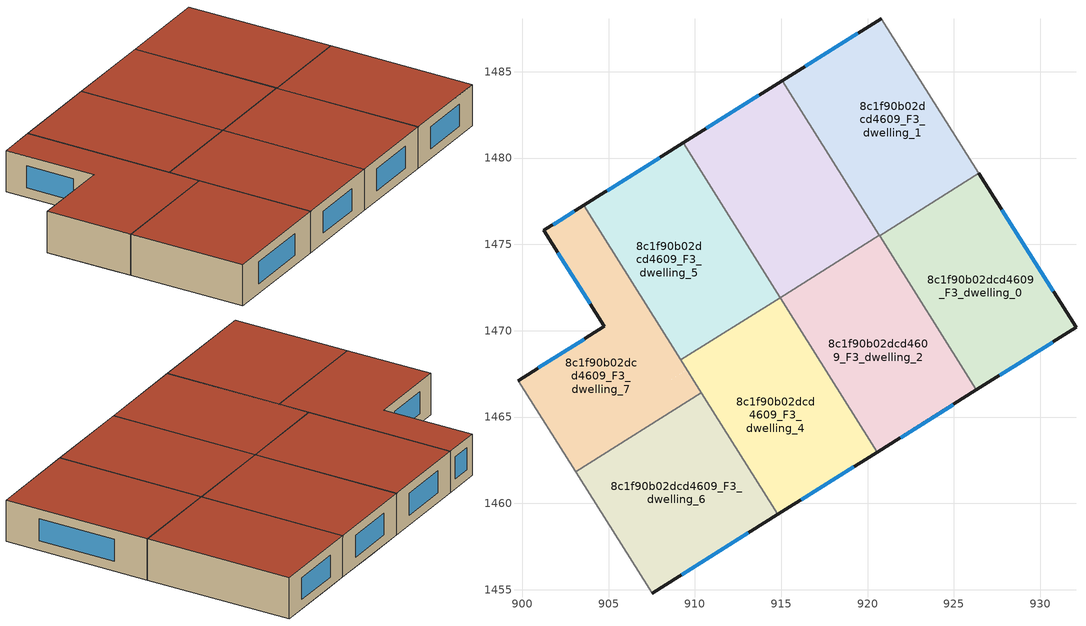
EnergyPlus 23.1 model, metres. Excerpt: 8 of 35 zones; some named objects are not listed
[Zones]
8c1f90b02dcd4609_F3_dwelling_0
 floor to 8c1f90b02dcd4609_F2_dwelling_3 (EU_floor_Construction): 926.78,1478.57 932.07,1470.19 926.3,1466.57 921.03,1474.96 z9
 floor to 8c1f90b02dcd4609_F2_dwelling_8 (EU_floor_Construction): 926.43,1479.11 926.78,1478.57 922.45,1475.84 922.1,1476.39 z9
 floor to 8c1f90b02dcd4609_F2_dwelling_7 (EU_floor_Construction): 922.1,1476.39 922.45,1475.84 921.03,1474.96 920.69,1475.5 z9
 wall outside (EU_wall_Construction): 926.3,1466.57 932.07,1470.19 926.43,1479.11 z9:12
 wall to 8c1f90b02dcd4609_F3_dwelling_1 (EU_wall_Construction): 926.43,1479.11 920.69,1475.5 z9:12
 wall to 8c1f90b02dcd4609_F3_dwelling_2 (EU_wall_Construction): 920.69,1475.5 926.3,1466.57 z9:12
 window (EU_Window_Construction): 930.75,1472.28 927.76,1477.02 / 927.66,1467.42 930.72,1469.34 z9.7:11.3
 roof outside (EU_roof_Construction): 932.07,1470.19 926.43,1479.11 920.69,1475.5 926.3,1466.57 z12
8c1f90b02dcd4609_F3_dwelling_1
 floor to 8c1f90b02dcd4609_F2_dwelling_8 (EU_floor_Construction): 920.78,1488.07 926.43,1479.11 922.1,1476.39 916.47,1485.37 z9
 floor adiabatic (EU_floor_Construction): 916.47,1485.37 922.1,1476.39 920.69,1475.5 915.05,1484.48 z9
 wall outside (EU_wall_Construction): 920.78,1488.07 915.05,1484.48 z9:12
 wall adiabatic (EU_wall_Construction): 926.43,1479.11 920.78,1488.07 z9:12
 wall to 8c1f90b02dcd4609_F3_dwelling_3 (EU_wall_Construction): 915.05,1484.48 920.68,1475.52 z9:12
 wall to 8c1f90b02dcd4609_F3_dwelling_2 (EU_wall_Construction): 920.68,1475.52 920.69,1475.5 z9:12
 window (EU_Window_Construction): 919.43,1487.23 916.4,1485.32 z9.7:11.3
 roof outside (EU_roof_Construction): 926.43,1479.11 920.78,1488.07 915.05,1484.48 920.69,1475.5 z12
8c1f90b02dcd4609_F3_dwelling_2
 floor to 8c1f90b02dcd4609_F2_dwelling_2 (EU_floor_Construction): 920.66,1474.72 925.92,1466.33 920.55,1462.96 915.29,1471.35 z9
 floor to 8c1f90b02dcd4609_F2_dwelling_3 (EU_floor_Construction): 921.03,1474.96 926.3,1466.57 926.28,1466.55 925.92,1466.33 920.66,1474.72 z9
 floor to 8c1f90b02dcd4609_F2_dwelling_6 (EU_floor_Construction): 917.77,1473.7 918.12,1473.13 915.29,1471.35 914.93,1471.92 z9
 floor to 8c1f90b02dcd4609_F2_dwelling_7 (EU_floor_Construction): 920.68,1475.52 921.03,1474.96 918.12,1473.13 917.77,1473.7 z9
 wall outside (EU_wall_Construction): 920.55,1462.96 926.3,1466.57 z9:12
 wall to 8c1f90b02dcd4609_F3_dwelling_3 (EU_wall_Construction): 920.68,1475.52 914.93,1471.92 z9:12
 wall to 8c1f90b02dcd4609_F3_dwelling_4 (EU_wall_Construction): 914.93,1471.92 920.55,1462.96 z9:12
 window (EU_Window_Construction): 921.9,1463.81 924.95,1465.72 z9.7:11.3
 roof outside (EU_roof_Construction): 926.3,1466.57 920.68,1475.52 914.93,1471.92 920.55,1462.96 z12
8c1f90b02dcd4609_F3_dwelling_3
 floor to 8c1f90b02dcd4609_F2_dwelling_7 (EU_floor_Construction): 915.05,1484.48 920.68,1475.52 917.77,1473.7 912.14,1482.65 z9
 floor to 8c1f90b02dcd4609_F2_dwelling_6 (EU_floor_Construction): 912.14,1482.65 917.77,1473.7 914.93,1471.92 909.31,1480.87 z9
 wall outside (EU_wall_Construction): 915.05,1484.48 909.31,1480.87 z9:12
 wall to 8c1f90b02dcd4609_F3_dwelling_5 (EU_wall_Construction): 909.31,1480.87 914.93,1471.92 z9:12
 window (EU_Window_Construction): 913.7,1483.63 910.66,1481.72 z9.7:11.3
 roof outside (EU_roof_Construction): 920.68,1475.52 915.05,1484.48 909.31,1480.87 914.93,1471.92 z12
8c1f90b02dcd4609_F3_dwelling_4
 floor to 8c1f90b02dcd4609_F2_dwelling_1 (EU_floor_Construction): 914.52,1470.87 919.79,1462.48 914.81,1459.35 909.54,1467.74 z9
 floor to 8c1f90b02dcd4609_F2_dwelling_2 (EU_floor_Construction): 915.29,1471.35 920.55,1462.96 919.79,1462.48 914.52,1470.87 z9
 floor to 8c1f90b02dcd4609_F2_dwelling_5 (EU_floor_Construction): 913.44,1470.98 913.8,1470.42 909.54,1467.74 909.18,1468.31 z9
 floor to 8c1f90b02dcd4609_F2_dwelling_6 (EU_floor_Construction): 914.93,1471.92 915.29,1471.35 913.8,1470.42 913.44,1470.98 z9
 wall outside (EU_wall_Construction): 914.81,1459.35 920.55,1462.96 z9:12
 wall to 8c1f90b02dcd4609_F3_dwelling_5 (EU_wall_Construction): 914.93,1471.92 909.18,1468.31 z9:12
 wall to 8c1f90b02dcd4609_F3_dwelling_6 (EU_wall_Construction): 910.37,1466.42 914.81,1459.35 z9:12
 wall to 8c1f90b02dcd4609_F3_dwelling_7 (EU_wall_Construction): 909.19,1468.31 910.37,1466.42 z9:12
 window (EU_Window_Construction): 916.16,1460.2 919.21,1462.11 z9.7:11.3
 roof outside (EU_roof_Construction): 920.55,1462.96 914.93,1471.92 909.18,1468.31 914.81,1459.35 z12
8c1f90b02dcd4609_F3_dwelling_5
 floor to 8c1f90b02dcd4609_F2_dwelling_5 (EU_floor_Construction): 907.82,1479.94 913.44,1470.98 909.18,1468.31 903.56,1477.27 z9
 floor to 8c1f90b02dcd4609_F2_dwelling_6 (EU_floor_Construction): 909.31,1480.87 914.93,1471.92 913.44,1470.98 907.82,1479.94 z9
 wall outside (EU_wall_Construction): 909.31,1480.87 903.56,1477.27 z9:12
 wall to 8c1f90b02dcd4609_F3_dwelling_7 (EU_wall_Construction): 903.56,1477.27 909.18,1468.31 z9:12
 window (EU_Window_Construction): 907.96,1480.03 904.91,1478.11 z9.7:11.3
 roof outside (EU_roof_Construction): 914.93,1471.92 909.31,1480.87 903.56,1477.27 909.18,1468.31 z12
8c1f90b02dcd4609_F3_dwelling_6
 floor adiabatic (EU_floor_Construction): 910.37,1466.42 914.81,1459.35 907.53,1454.79 903.08,1461.84 z9
 wall outside (EU_wall_Construction): 907.53,1454.79 914.81,1459.35 z9:12
 wall to 8c1f90b02dcd4609_F3_dwelling_7 (EU_wall_Construction): 910.37,1466.42 903.08,1461.84 z9:12
 wall adiabatic (EU_wall_Construction): 903.08,1461.84 907.53,1454.79 z9:12
 window (EU_Window_Construction): 909.24,1455.86 913.1,1458.28 z9.7:11.3
 roof outside (EU_roof_Construction): 914.81,1459.35 910.37,1466.42 903.08,1461.84 907.53,1454.79 z12
8c1f90b02dcd4609_F3_dwelling_7
 floor to 8c1f90b02dcd4609_F2_dwelling_4 (EU_floor_Construction): 903.5,1477.22 909.47,1467.7 902.24,1463.16 899.75,1467.12 904.75,1470.25 901.24,1475.81 z9
 floor to 8c1f90b02dcd4609_F2_dwelling_0 (EU_floor_Construction): 908.39,1467.02 909.22,1465.7 903.08,1461.84 902.24,1463.16 z9
 floor to 8c1f90b02dcd4609_F2_dwelling_1 (EU_floor_Construction): 909.54,1467.74 910.37,1466.42 909.22,1465.7 908.39,1467.02 z9
 floor to 8c1f90b02dcd4609_F2_dwelling_5 (EU_floor_Construction): 903.56,1477.27 909.54,1467.74 909.47,1467.7 903.5,1477.22 z9
 wall outside (EU_wall_Construction): 903.56,1477.27 901.24,1475.81 904.75,1470.25 899.75,1467.12 z9:12
 wall adiabatic (EU_wall_Construction): 899.75,1467.12 903.08,1461.84 z9:12
 window (EU_Window_Construction): 903.57,1469.51 900.92,1467.85 / 902.06,1474.5 903.92,1471.55 / 903.02,1476.92 901.78,1476.15 z9.7:11.3
 roof outside (EU_roof_Construction): 910.37,1466.42 903.56,1477.27 901.24,1475.81 904.75,1470.25 899.75,1467.12 903.08,1461.84 z12
[Building]
EU S2 Campaign: North Axis=0; Terrain=City; Solar Distribution=FullExterior
[Site:Location]
Budapest.Ferenc.Liszt.Intl.AP: Latitude=47.437; Longitude=19.256; Time Zone=1; Elevation=185
[SizingPeriod:WeatherFileDays]
AnnualSizingPeriod: Begin Month=1; Begin Day of Month=1; End Month=12; End Day of Month=31; Day of Week for Start Day=Monday; Use Weather File Daylight Saving Period=No; Use Weather File Rain and Snow Indicators=No
[MATERIAL]
EU_InternalMass_Material: Roughness=MediumRough; Thickness=0.1; Conductivity=1; Density=1800; Specific Heat=900; Thermal Absorptance=0.9; Solar Absorptance=0.7; Visible Absorptance=0.7
[MATERIAL:NOMASS] Roughness=MediumRough; Thermal Absorptance=0.9; Solar Absorptance=0.7; Visible Absorptance=0.7
Name | Thermal Resistance
EU_wall_NoMass | 0.832559
EU_roof_NoMass | 1.39638
EU_floor_NoMass | 0.872794
[WINDOWMATERIAL:SIMPLEGLAZINGSYSTEM]
EU_Window_SimpleGlazing: UFactor=2.79869; Solar Heat Gain Coefficient=0.75; Visible Transmittance=0.75
[CONSTRUCTION]
EU_wall_Construction: EU_wall_NoMass
EU_roof_Construction: EU_roof_NoMass
EU_floor_Construction: EU_floor_NoMass
EU_Window_Construction: EU_Window_SimpleGlazing
EU_InternalMass_Construction: EU_InternalMass_Material
[ZONE] Type=1; Multiplier=1; Ceiling Height=autocalculate; Floor Area=autocalculate; Part of Total Floor Area=Yes
Name | Volume
8c1f90b02dcd4609_F3_dwelling_0 | 215.231
8c1f90b02dcd4609_F3_dwelling_1; 8c1f90b02dcd4609_F3_dwelling_5 | 215.255
8c1f90b02dcd4609_F3_dwelling_2 | 215.222
8c1f90b02dcd4609_F3_dwelling_3; 8c1f90b02dcd4609_F3_dwelling_6 | 215.22
8c1f90b02dcd4609_F3_dwelling_4 | 215.257
8c1f90b02dcd4609_F3_dwelling_7 | 215.235
[INTERNALMASS] Construction=EU_InternalMass_Construction
Name | Zone or ZoneList | Surface Area
8c1f90b02dcd4609_F3_dwelling_0_EU_InternalMass | 8c1f90b02dcd4609_F3_dwelling_0 | 71.7436
8c1f90b02dcd4609_F3_dwelling_1_EU_InternalMass | 8c1f90b02dcd4609_F3_dwelling_1 | 71.7518
8c1f90b02dcd4609_F3_dwelling_2_EU_InternalMass | 8c1f90b02dcd4609_F3_dwelling_2 | 71.7407
8c1f90b02dcd4609_F3_dwelling_3_EU_InternalMass | 8c1f90b02dcd4609_F3_dwelling_3 | 71.7401
8c1f90b02dcd4609_F3_dwelling_4_EU_InternalMass | 8c1f90b02dcd4609_F3_dwelling_4 | 71.758
8c1f90b02dcd4609_F3_dwelling_5_EU_InternalMass | 8c1f90b02dcd4609_F3_dwelling_5 | 71.7516
8c1f90b02dcd4609_F3_dwelling_6_EU_InternalMass | 8c1f90b02dcd4609_F3_dwelling_6 | 71.7401
8c1f90b02dcd4609_F3_dwelling_7_EU_InternalMass | 8c1f90b02dcd4609_F3_dwelling_7 | 71.745
[OTHEREQUIPMENT] Fuel Type=Electricity; Design Level Calculation Method=Watts/Area; Power per Zone Floor Area=1; Fraction Latent=0; Fraction Radiant=0; Fraction Lost=0; Carbon Dioxide Generation Rate=0; EndUse Subcategory=EU_Step8_InternalGains
Name | Zone or ZoneList or Space or SpaceList | Schedule
EU_Step8_InternalGain_8c1f90b02dcd4609_F3_dwelling_0_f000 | 8c1f90b02dcd4609_F3_dwelling_0 | EU_Step8_GainSchedule_8c1f90b02dcd4609_F3_dwelling_0_f000
EU_Step8_InternalGain_8c1f90b02dcd4609_F3_dwelling_1_f000 | 8c1f90b02dcd4609_F3_dwelling_1 | EU_Step8_GainSchedule_8c1f90b02dcd4609_F3_dwelling_1_f000
EU_Step8_InternalGain_8c1f90b02dcd4609_F3_dwelling_2_f000 | 8c1f90b02dcd4609_F3_dwelling_2 | EU_Step8_GainSchedule_8c1f90b02dcd4609_F3_dwelling_2_f000
EU_Step8_InternalGain_8c1f90b02dcd4609_F3_dwelling_3_f000 | 8c1f90b02dcd4609_F3_dwelling_3 | EU_Step8_GainSchedule_8c1f90b02dcd4609_F3_dwelling_3_f000
EU_Step8_InternalGain_8c1f90b02dcd4609_F3_dwelling_4_f000 | 8c1f90b02dcd4609_F3_dwelling_4 | EU_Step8_GainSchedule_8c1f90b02dcd4609_F3_dwelling_4_f000
EU_Step8_InternalGain_8c1f90b02dcd4609_F3_dwelling_5_f000 | 8c1f90b02dcd4609_F3_dwelling_5 | EU_Step8_GainSchedule_8c1f90b02dcd4609_F3_dwelling_5_f000
EU_Step8_InternalGain_8c1f90b02dcd4609_F3_dwelling_6_f000 | 8c1f90b02dcd4609_F3_dwelling_6 | EU_Step8_GainSchedule_8c1f90b02dcd4609_F3_dwelling_6_f000
EU_Step8_InternalGain_8c1f90b02dcd4609_F3_dwelling_7_f000 | 8c1f90b02dcd4609_F3_dwelling_7 | EU_Step8_GainSchedule_8c1f90b02dcd4609_F3_dwelling_7_f000
[ZONEVENTILATION:DESIGNFLOWRATE] Schedule=EU_AlwaysOn; Design Flow Rate Calculation Method=AirChanges/Hour; Air Changes per Hour=0.475469; Ventilation Type=Natural; Fan Pressure Rise=0; Fan Total Efficiency=1; Constant Term Coefficient=1; Temperature Term Coefficient=0; Velocity Term Coefficient=0; Velocity Squared Term Coefficient=0; Minimum Indoor Temperature=-100; Maximum Indoor Temperature=100; Delta Temperature=-100; Minimum Outdoor Temperature=-100; Maximum Outdoor Temperature=100; Maximum Wind Speed=40
Name | Zone or ZoneList or Space or SpaceList
EU_ConstantAir_8c1f90b02dcd4609_F3_dwelling_0 | 8c1f90b02dcd4609_F3_dwelling_0
EU_ConstantAir_8c1f90b02dcd4609_F3_dwelling_1 | 8c1f90b02dcd4609_F3_dwelling_1
EU_ConstantAir_8c1f90b02dcd4609_F3_dwelling_2 | 8c1f90b02dcd4609_F3_dwelling_2
EU_ConstantAir_8c1f90b02dcd4609_F3_dwelling_3 | 8c1f90b02dcd4609_F3_dwelling_3
EU_ConstantAir_8c1f90b02dcd4609_F3_dwelling_4 | 8c1f90b02dcd4609_F3_dwelling_4
EU_ConstantAir_8c1f90b02dcd4609_F3_dwelling_5 | 8c1f90b02dcd4609_F3_dwelling_5
EU_ConstantAir_8c1f90b02dcd4609_F3_dwelling_6 | 8c1f90b02dcd4609_F3_dwelling_6
EU_ConstantAir_8c1f90b02dcd4609_F3_dwelling_7 | 8c1f90b02dcd4609_F3_dwelling_7
[HVACTEMPLATE:ZONE:IDEALLOADSAIRSYSTEM] System Availability Schedule=EU_AlwaysOn; Maximum Heating Supply Air Temperature=50; Minimum Cooling Supply Air Temperature=13; Maximum Heating Supply Air Humidity Ratio=0.0156; Minimum Cooling Supply Air Humidity Ratio=0.0077; Heating Limit=NoLimit; Cooling Limit=NoLimit; Heating Availability Schedule=EU_AlwaysOn; Cooling Availability Schedule=EU_CoolingOff; Dehumidification Control Type=ConstantSensibleHeatRatio; Cooling Sensible Heat Ratio=0.7; Dehumidification Setpoint=60; Humidification Control Type=None; Humidification Setpoint=30; Outdoor Air Method=None; Outdoor Air Flow Rate per Person=0.00944; Outdoor Air Flow Rate per Zone Floor Area=0; Outdoor Air Flow Rate per Zone=0; Demand Controlled Ventilation Type=None; Outdoor Air Economizer Type=NoEconomizer; Heat Recovery Type=None; Sensible Heat Recovery Effectiveness=0.7; Latent Heat Recovery Effectiveness=0.65
Name | Template Thermostat
8c1f90b02dcd4609_F3_dwelling_0 | EU_HeatOnly_8c1f90b02dcd4609_F3_dwelling_0
8c1f90b02dcd4609_F3_dwelling_1 | EU_HeatOnly_8c1f90b02dcd4609_F3_dwelling_1
8c1f90b02dcd4609_F3_dwelling_2 | EU_HeatOnly_8c1f90b02dcd4609_F3_dwelling_2
8c1f90b02dcd4609_F3_dwelling_3 | EU_HeatOnly_8c1f90b02dcd4609_F3_dwelling_3
8c1f90b02dcd4609_F3_dwelling_4 | EU_HeatOnly_8c1f90b02dcd4609_F3_dwelling_4
8c1f90b02dcd4609_F3_dwelling_5 | EU_HeatOnly_8c1f90b02dcd4609_F3_dwelling_5
8c1f90b02dcd4609_F3_dwelling_6 | EU_HeatOnly_8c1f90b02dcd4609_F3_dwelling_6
8c1f90b02dcd4609_F3_dwelling_7 | EU_HeatOnly_8c1f90b02dcd4609_F3_dwelling_7
[SIZING:ZONE] Zone Cooling Design Supply Air Temperature Input Method=SupplyAirTemperature; Zone Cooling Design Supply Air Temperature=13; Zone Heating Design Supply Air Temperature Input Method=SupplyAirTemperature; Zone Heating Design Supply Air Temperature=50; Zone Cooling Design Supply Air Humidity Ratio=0.008; Zone Heating Design Supply Air Humidity Ratio=0.008; Cooling Design Air Flow Method=DesignDay; Cooling Design Air Flow Rate=0; Cooling Minimum Air Flow per Zone Floor Area=0.000762; Cooling Minimum Air Flow=0; Cooling Minimum Air Flow Fraction=0.2; Heating Design Air Flow Method=DesignDay; Heating Design Air Flow Rate=0; Heating Maximum Air Flow per Zone Floor Area=0.002032; Heating Maximum Air Flow=0.141576; Heating Maximum Air Flow Fraction=0.3; Account for Dedicated Outdoor Air System=No; Dedicated Outdoor Air System Control Strategy=NeutralSupplyAir; Dedicated Outdoor Air Low Setpoint Temperature for Design=autosize; Dedicated Outdoor Air High Setpoint Temperature for Design=autosize; Zone Load Sizing Method=Sensible Load Only No Latent Load; Zone Latent Cooling Design Supply Air Humidity Ratio Input Method=HumidityRatioDifference; Zone Cooling Design Supply Air Humidity Ratio Difference=0.005; Zone Latent Heating Design Supply Air Humidity Ratio Input Method=HumidityRatioDifference; Zone Humidification Design Supply Air Humidity Ratio Difference=0.005
8c1f90b02dcd4609_F3_dwelling_0; 8c1f90b02dcd4609_F3_dwelling_1; 8c1f90b02dcd4609_F3_dwelling_2; 8c1f90b02dcd4609_F3_dwelling_3; 8c1f90b02dcd4609_F3_dwelling_4; 8c1f90b02dcd4609_F3_dwelling_5; 8c1f90b02dcd4609_F3_dwelling_6; 8c1f90b02dcd4609_F3_dwelling_7
[SCHEDULE:CONSTANT]
Name | Hourly Value
EU_AlwaysOn | 1
EU_CoolingOff | 0
[SCHEDULE:FILE] Column Number=1; Rows to Skip at Top=0; Number of Hours of Data=8760; Column Separator=Comma; Interpolate to Timestep=No; Minutes per Item=60; Adjust Schedule for Daylight Savings=Yes
Name | File
EU_Step8_GainSchedule_8c1f90b02dcd4609_F3_dwelling_0_f000 | ../../schedules/8c1f90b02dcd4609/8c1f90b02dcd4609_F3_dwelling_0_f000_gain.csv
EU_Step8_GainSchedule_8c1f90b02dcd4609_F3_dwelling_1_f000 | ../../schedules/8c1f90b02dcd4609/8c1f90b02dcd4609_F3_dwelling_1_f000_gain.csv
EU_Step8_GainSchedule_8c1f90b02dcd4609_F3_dwelling_2_f000 | ../../schedules/8c1f90b02dcd4609/8c1f90b02dcd4609_F3_dwelling_2_f000_gain.csv
EU_Step8_GainSchedule_8c1f90b02dcd4609_F3_dwelling_3_f000 | ../../schedules/8c1f90b02dcd4609/8c1f90b02dcd4609_F3_dwelling_3_f000_gain.csv
EU_Step8_GainSchedule_8c1f90b02dcd4609_F3_dwelling_4_f000 | ../../schedules/8c1f90b02dcd4609/8c1f90b02dcd4609_F3_dwelling_4_f000_gain.csv
EU_Step8_GainSchedule_8c1f90b02dcd4609_F3_dwelling_5_f000 | ../../schedules/8c1f90b02dcd4609/8c1f90b02dcd4609_F3_dwelling_5_f000_gain.csv
EU_Step8_GainSchedule_8c1f90b02dcd4609_F3_dwelling_6_f000 | ../../schedules/8c1f90b02dcd4609/8c1f90b02dcd4609_F3_dwelling_6_f000_gain.csv
EU_Step8_GainSchedule_8c1f90b02dcd4609_F3_dwelling_7_f000 | ../../schedules/8c1f90b02dcd4609/8c1f90b02dcd4609_F3_dwelling_7_f000_gain.csv
